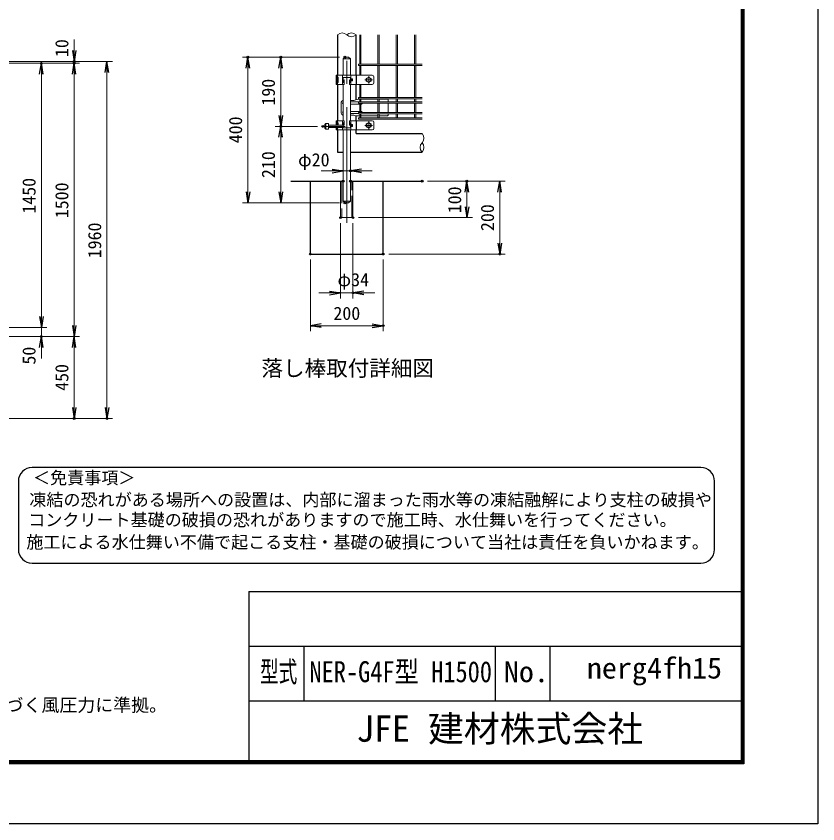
# Model space of a CAD drawing. Units: millimetres, scale not verified, with parts at other scales. Extents: x -6300 to 6300, y -4454 to 4456.
# Drawn here: x 1903 to 6300, y -4454 to -21 of the extents above; entities that cross this region are included whole.
import ezdxf
from ezdxf.enums import TextEntityAlignment as Align

# ---------------------------------------------------------------- set-up
doc = ezdxf.new("R2010")
doc.units = ezdxf.units.MM
doc.header["$LTSCALE"] = 20
doc.header["$PDMODE"] = 32
doc.header["$PDSIZE"] = 10
doc.linetypes.add('DASHED', pattern=[7.5, 6, -1.5])
doc.linetypes.add('USER1', pattern=[50.8, 31.75, -6.35, 6.35, -6.35])
for name, color, linetype, lineweight in [('0-0_D-STR3', 3, 'Continuous', 13), ('0-1_D-BMK', 2, 'USER1', 13), ('0-2_D-STR1', 1, 'Continuous', 25), ('0-3_D-STR4', 7, 'Continuous', 25), ('0-4_D-BGD', 7, 'Continuous', 25), ('0-6_D-STR-DIM', 7, 'Continuous', 13), ('0-8_Defpoints', 8, 'Continuous', 25), ('0-A_D-STR2', 7, 'Continuous', 13), ('0-B_D-TTL-TXT', 7, 'Continuous', 25), ('0-C_D-TTL', 7, 'Continuous', 25)]:
    doc.layers.add(name, color=color, linetype=linetype, lineweight=lineweight)
doc.layers.add('0-7_0', color=7, linetype='Continuous')
doc.styles.add('ＭＳ ゴシック', font='')
doc.styles.get('ＭＳ ゴシック').set_extended_font_data('MS Gothic')

# ---------------------------------------------------------------- blocks, each defined once
blk = doc.blocks.new('_Open')
at = {"layer": '0-7_0'}
blk.add_line((-20, 3.333), (0, 0), dxfattribs=at)
blk.add_lwpolyline([(-20, -3.333), (0, 0), (-20, 0)], dxfattribs=at)

msp = doc.modelspace()

# ---------------------------------------------------------------- linework, layer by layer
at = {"layer": '0-0_D-STR3'}
for p, q in [((3696.77, -256.12), (3706.77, -246.12)), ((3696.77, -345.41), (3696.77, -256.12)), ((3736.77, -256.12), (3696.77, -256.12)), ((3706.77, -246.12), (3726.77, -246.12)), ((3726.77, -246.12), (3736.77, -256.12)), ((3736.77, -345.41), (3736.77, -256.12)), ((3658.77, -345.41), (3856.77, -345.41)), ((3658.77, -345.41), (3658.77, -395.41)), ((3693.77, -345.41), (3693.77, -395.41)), ((3739.77, -345.41), (3739.77, -395.41)), ((3770.77, -345.41), (3770.77, -395.41)), ((3864.77, -353.41), (3864.77, -387.41)), ((3658.77, -395.41), (3701.77, -395.41)), ((3693.77, -357.41), (3739.77, -357.41)), ((3695.77, -357.41), (3695.77, -381.91)), ((3696.77, -383.91), (3696.77, -357.41)), ((3696.77, -595.41), (3696.77, -395.41)), ((3700.77, -371.91), (3700.77, -381.91)), ((3701.77, -371.91), (3701.77, -395.41)), ((3731.77, -371.91), (3731.77, -395.41)), ((3731.77, -395.41), (3856.77, -395.41)), ((3732.77, -371.91), (3732.77, -381.91)), ((3736.77, -383.91), (3736.77, -357.41)), ((3736.77, -595.41), (3736.77, -395.41)), ((3737.77, -357.41), (3737.77, -381.91)), ((3743.37, -366.41), (3743.37, -374.41)), ((3747.37, -374.41), (3747.37, -366.41)), ((3696.77, -484.01), (3695.8, -484.01)), ((3755.49, -484.01), (3736.77, -484.01)), ((3778.6, -476.01), (3755.49, -484.01)), ((3787.82, -476.01), (3778.6, -476.01)), ((3887.82, -475.95), (3794.13, -476.01)), ((3932.77, -476.01), (3894.13, -475.95)), ((3932.77, -476.01), (3942.77, -478.01)), ((3942.77, -478.01), (3942.77, -490.61)), ((3685.8, -494.01), (3685.8, -554.01)), ((3780.97, -492.01), (3736.77, -492.01)), ((3787.37, -504.01), (3736.77, -504.01)), ((3794.77, -504.01), (3794.57, -504.01)), ((3942.77, -497.81), (3942.77, -550.21)), ((3696.77, -564.01), (3695.8, -564.01)), ((3787.37, -544.01), (3736.77, -544.01)), ((3780.97, -556.01), (3736.77, -556.01)), ((3755.49, -564.01), (3736.77, -564.01)), ((3765.99, -567.65), (3755.49, -564.01)), ((3765.99, -567.65), (3787.37, -567.65)), ((3794.77, -544.01), (3794.57, -544.01)), ((3794.57, -567.65), (3887.37, -567.59)), ((3894.57, -567.59), (3940.77, -567.65)), ((3942.77, -557.41), (3942.77, -565.65)), ((3596.77, -616.12), (3601.77, -611.12)), ((3596.77, -636.12), (3596.77, -616.12)), ((3601.77, -641.12), (3601.77, -611.12)), ((3616.77, -611.12), (3601.77, -611.12)), ((3616.77, -641.12), (3616.77, -611.12)), ((3696.77, -620.12), (3616.77, -620.12)), ((3658.77, -620.12), (3658.77, -595.41)), ((3658.77, -595.41), (3701.77, -595.41)), ((3693.77, -620.12), (3693.77, -595.41)), ((3695.77, -620.12), (3695.77, -608.91)), ((3696.77, -633.41), (3696.77, -606.91)), ((3700.77, -618.91), (3700.77, -608.91)), ((3701.77, -618.91), (3701.77, -595.41)), ((3731.77, -595.41), (3856.77, -595.41)), ((3731.77, -618.91), (3731.77, -595.41)), ((3732.77, -618.91), (3732.77, -608.91)), ((3736.77, -633.41), (3736.77, -606.91)), ((3737.77, -633.41), (3737.77, -608.91)), ((3739.77, -645.41), (3739.77, -595.41)), ((3743.37, -624.41), (3743.37, -616.41)), ((3747.37, -616.41), (3747.37, -624.41)), ((3770.77, -645.41), (3770.77, -595.41)), ((3864.77, -637.41), (3864.77, -603.41)), ((3601.77, -641.12), (3596.77, -636.12)), ((3616.77, -641.12), (3601.77, -641.12)), ((3696.77, -632.12), (3616.77, -632.12)), ((3658.77, -645.41), (3658.77, -632.12)), ((3658.77, -645.41), (3856.77, -645.41)), ((3693.77, -645.41), (3693.77, -632.12)), ((3693.77, -633.41), (3739.77, -633.41)), ((3695.77, -633.41), (3695.77, -632.12)), ((3696.77, -1036.12), (3696.77, -645.41)), ((3736.77, -1036.12), (3736.77, -645.41)), ((3682.77, -927.01), (3682.77, -1127.01)), ((3750.77, -1127.01), (3750.77, -927.01)), ((3696.77, -1036.12), (3706.77, -1046.12)), ((3736.77, -1036.12), (3696.77, -1036.12)), ((3682.77, -1127.01), (3750.77, -1127.01))]:
    msp.add_line(p, q, dxfattribs=at)
at = {"layer": '0-0_D-STR3', "linetype": 'DASHED'}
for p, q in [((3661.97, -345.41), (3661.97, -395.41)), ((3665.97, -345.41), (3665.97, -395.41)), ((3767.57, -345.41), (3767.57, -395.41)), ((3661.97, -363.41), (3665.97, -363.41)), ((3661.97, -377.41), (3665.97, -377.41)), ((3665.97, -356.41), (3669.97, -356.41)), ((3665.97, -384.41), (3669.97, -384.41)), ((3669.97, -356.41), (3669.97, -384.41)), ((3661.97, -620.12), (3661.97, -595.41)), ((3661.97, -613.41), (3665.97, -613.41)), ((3665.97, -620.12), (3665.97, -595.41)), ((3665.97, -606.41), (3669.97, -606.41)), ((3669.97, -620.12), (3669.97, -606.41)), ((3767.57, -645.41), (3767.57, -595.41)), ((3661.97, -645.41), (3661.97, -632.12)), ((3665.97, -645.41), (3665.97, -632.12)), ((3665.97, -634.41), (3669.97, -634.41)), ((3669.97, -634.41), (3669.97, -632.12)), ((3689.17, -927.01), (3689.17, -1127.01)), ((3744.37, -1127.01), (3744.37, -927.01))]:
    msp.add_line(p, q, dxfattribs=at)
at = {"layer": '0-0_D-STR3'}
for points in [[(3849.77, -362.91), (3836.77, -355.4), (3823.77, -362.91), (3823.77, -377.92), (3836.77, -385.42), (3849.77, -377.92)], [(3849.77, -612.91), (3836.77, -605.4), (3823.77, -612.91), (3823.77, -627.92), (3836.77, -635.42), (3849.77, -627.92)]]:
    msp.add_lwpolyline(points, close=True, dxfattribs=at)
msp.add_lwpolyline([(3706.77, -1046.12), (3726.77, -1046.12), (3736.77, -1036.12)], dxfattribs=at)
for centre in [(3836.77, -370.41), (3836.77, -620.41)]:
    msp.add_circle(centre, 12.5, dxfattribs=at)
for centre, radius, start, end in [((3856.77, -353.41), 8, 0, 90), ((3697.27, -381.91), 3.5, 180, 0), ((3698.27, -381.91), 2.5, 180, 0), ((3701.27, -371.91), 0.5, 0, 180), ((3732.27, -371.91), 0.5, 0, 180), ((3735.27, -381.91), 2.5, 180, 0), ((3736.27, -381.91), 3.5, 180, 0), ((3745.37, -366.41), 2, 0, 180), ((3745.37, -374.41), 2, 180, 0), ((3830.77, -370.41), 9, 141.05756, 218.94244), ((3842.77, -370.41), 9, 321.05756, 38.94244), ((3856.77, -387.41), 8, 270, 0), ((3695.8, -494.01), 10, 90, 180), ((3699.95, -498.01), 6, 121.98985, 238.01015), ((3794.77, -498.01), 6, 270, 1.91021), ((3695.8, -554.01), 10, 180, 270), ((3699.95, -550.01), 6, 121.98985, 238.01015), ((3794.77, -550.01), 6, 358.08979, 90), ((3940.77, -565.65), 2, 270, 0), ((3697.27, -608.91), 3.5, 0, 180), ((3698.27, -608.91), 2.5, 0, 180), ((3701.27, -618.91), 0.5, 180, 0), ((3732.27, -618.91), 0.5, 180, 0), ((3736.27, -608.91), 3.5, 0, 180), ((3735.27, -608.91), 2.5, 0, 180), ((3745.37, -616.41), 2, 0, 180), ((3830.77, -620.41), 9, 141.05756, 218.94244), ((3842.77, -620.41), 9, 321.05756, 38.94244), ((3856.77, -603.41), 8, 0, 90), ((3745.37, -624.41), 2, 180, 0), ((3856.77, -637.41), 8, 270, 0)]:
    msp.add_arc(centre, radius, start, end, dxfattribs=at)
at = {"layer": '0-1_D-BMK'}
for p, q in [((3716.77, -1154.85), (3716.77, -180.42)), ((3836.77, -391.04), (3836.77, -349.79)), ((3857.4, -370.41), (3816.15, -370.41)), ((3857.4, -620.41), (3816.15, -620.41)), ((3836.77, -641.04), (3836.77, -599.79)), ((3585.75, -626.12), (3707.8, -626.12))]:
    msp.add_line(p, q, dxfattribs=at)
at = {"layer": '0-2_D-STR1'}
for p, q in [((3665.97, -123.51), (3665.97, -345.41)), ((3767.57, -345.41), (3767.57, -123.51)), ((3665.97, -395.41), (3665.97, -595.41)), ((3767.57, -479.83), (3767.57, -395.41)), ((3767.57, -595.41), (3767.57, -567.65)), ((3665.97, -645.41), (3665.97, -767.01)), ((3767.57, -665.41), (3767.57, -645.41)), ((3767.57, -665.41), (4129.72, -665.41)), ((3665.97, -767.01), (3696.77, -767.01)), ((3736.77, -767.01), (4129.72, -767.01))]:
    msp.add_line(p, q, dxfattribs=at)
at = {"layer": '0-3_D-STR4'}
for p, q in [((3516.77, -1327.01), (3516.77, -927.01)), ((3916.77, -1327.01), (3916.77, -927.01)), ((3516.77, -1327.01), (3916.77, -1327.01))]:
    msp.add_line(p, q, dxfattribs=at)
at = {"layer": '0-4_D-BGD'}
for p, q in [((3410.52, -927.01), (3689.17, -927.01)), ((3744.37, -927.01), (4129.72, -927.01))]:
    msp.add_line(p, q, dxfattribs=at)
at = {"layer": '0-6_D-STR-DIM'}
for p, q in [((2221.44, -209.74), (2221.44, -149.74)), ((3676.77, -246.12), (3144.22, -246.12)), ((3676.77, -246.12), (3324.22, -246.12)), ((767.64, -269.74), (2431.44, -269.74)), ((767.64, -269.74), (2251.44, -269.74)), ((1508.89, -279.74), (2071.44, -279.74)), ((1508.89, -279.74), (2251.44, -279.74)), ((1508.89, -279.74), (2251.44, -279.74)), ((2221.44, -279.74), (2221.44, -269.74)), ((3174.22, -986.12), (3174.22, -306.12)), ((3354.22, -566.12), (3354.22, -306.12)), ((2041.44, -1669.74), (2041.44, -339.74)), ((2221.44, -1719.74), (2221.44, -339.74)), ((2221.44, -339.74), (2221.44, -399.74)), ((2401.44, -329.74), (2401.44, -2169.74)), ((3555.75, -626.12), (3324.22, -626.12)), ((3555.75, -626.12), (3324.22, -626.12)), ((3354.22, -986.12), (3354.22, -686.12)), ((3696.77, -896.35), (3696.77, -840.17)), ((3736.77, -896.35), (3736.77, -840.17)), ((3636.77, -870.17), (3576.77, -870.17)), ((3696.77, -870.17), (3736.77, -870.17)), ((3796.77, -870.17), (3856.77, -870.17)), ((4159.72, -927.01), (4405.85, -927.01)), ((4159.72, -927.01), (4585.85, -927.01)), ((4375.85, -1067.01), (4375.85, -987.01)), ((4555.85, -987.01), (4555.85, -1267.01)), ((3676.77, -1046.12), (3144.22, -1046.12)), ((3676.77, -1046.12), (3324.22, -1046.12)), ((3780.77, -1127.01), (4405.85, -1127.01)), ((3682.77, -1157.01), (3682.77, -1569.96)), ((3750.77, -1157.01), (3750.77, -1569.96)), ((3946.77, -1327.01), (4585.85, -1327.01)), ((3516.77, -1357.01), (3516.77, -1749.96)), ((3916.77, -1357.01), (3916.77, -1749.96)), ((3622.77, -1539.96), (3562.77, -1539.96)), ((3682.77, -1539.96), (3750.77, -1539.96)), ((3810.77, -1539.96), (3870.77, -1539.96)), ((2041.44, -1669.74), (2041.44, -1609.74)), ((3576.77, -1719.96), (3856.77, -1719.96)), ((1508.89, -1729.74), (2071.44, -1729.74)), ((1508.89, -1729.74), (2071.44, -1729.74)), ((2041.44, -1729.74), (2041.44, -1779.74)), ((958.89, -1779.74), (2251.44, -1779.74)), ((958.89, -1779.74), (2251.44, -1779.74)), ((958.89, -1779.74), (2071.44, -1779.74)), ((2041.44, -1839.74), (2041.44, -1899.74)), ((2221.44, -1839.74), (2221.44, -2169.74)), ((766.04, -2229.74), (2251.44, -2229.74)), ((766.04, -2229.74), (2431.44, -2229.74))]:
    msp.add_line(p, q, dxfattribs=at)
for centre, start, end in [((3691.37, -149.07), 45.18146, 134.81854), ((3742.17, -149.07), 45.18146, 134.81854), ((3742.17, -97.95), 225.18146, 314.81854), ((4104.16, -690.81), 315.18146, 44.81854), ((4155.28, -741.61), 135.18146, 224.81854), ((4104.16, -741.61), 315.18146, 44.81854)]:
    msp.add_arc(centre, 36.03, start, end, dxfattribs=at)
at = {"layer": '0-8_Defpoints'}
for p in [(2221.44, -269.74), (3174.22, -246.12), (3354.22, -246.12), (3706.77, -246.12), (2041.44, -279.74), (2221.44, -279.74), (3354.22, -626.12), (3585.75, -626.12), (3736.77, -870.17), (3696.77, -926.35), (3736.77, -926.35), (4129.72, -927.01), (4375.85, -927.01), (3706.77, -1046.12), (3682.77, -1127.01), (3750.77, -1127.01), (3750.77, -1127.01), (3516.77, -1327.01), (3916.77, -1327.01), (3916.77, -1327.01), (4555.85, -1327.01), (3750.77, -1539.96), (3916.77, -1719.96), (2041.44, -1779.74), (2221.44, -2229.74), (2401.44, -2229.74)]:
    msp.add_point(p, dxfattribs=at)
at = {"layer": '0-A_D-STR2'}
for p, q in [((3787.37, -123.51), (3787.37, -284.41)), ((3794.57, -123.51), (3794.57, -284.41)), ((3887.37, -123.51), (3887.37, -284.41)), ((3894.57, -123.51), (3894.57, -284.41)), ((3987.37, -123.51), (3987.37, -284.41)), ((3994.57, -123.51), (3994.57, -284.41)), ((4087.37, -123.51), (4087.37, -284.41)), ((4094.57, -123.51), (4094.57, -284.41)), ((4129.72, -291.61), (3780.97, -291.61)), ((3787.37, -345.41), (3787.37, -291.61)), ((3794.57, -345.41), (3794.57, -291.61)), ((3887.37, -466.9), (3887.37, -291.61)), ((3894.57, -466.9), (3894.57, -291.61)), ((3987.37, -466.9), (3987.37, -291.61)), ((3994.57, -466.9), (3994.57, -291.61)), ((4087.37, -466.9), (4087.37, -291.61)), ((4094.57, -466.9), (4094.57, -291.61)), ((3787.37, -466.9), (3787.37, -395.41)), ((3794.57, -466.9), (3794.57, -395.41)), ((4129.72, -466.9), (3780.97, -466.9)), ((3780.97, -466.9), (3780.97, -474.1)), ((4129.72, -474.1), (3780.97, -474.1)), ((3787.37, -490.61), (3787.37, -477.16)), ((3794.57, -490.61), (3794.57, -477.16)), ((3887.37, -490.61), (3887.37, -477.16)), ((3894.57, -490.61), (3894.57, -477.16)), ((3987.37, -490.61), (3987.37, -477.16)), ((3994.57, -490.61), (3994.57, -477.16)), ((4087.37, -490.61), (4087.37, -477.16)), ((4094.57, -490.61), (4094.57, -477.16)), ((4129.72, -490.61), (3780.97, -490.61)), ((3780.97, -490.61), (3780.97, -497.81)), ((4129.72, -497.81), (3780.97, -497.81)), ((3787.37, -550.21), (3787.37, -497.81)), ((3794.57, -550.21), (3794.57, -497.81)), ((3887.37, -550.21), (3887.37, -497.81)), ((3894.57, -550.21), (3894.57, -497.81)), ((3987.37, -550.21), (3987.37, -497.81)), ((3994.57, -550.21), (3994.57, -497.81)), ((4087.37, -550.21), (4087.37, -497.81)), ((4094.57, -550.21), (4094.57, -497.81)), ((4129.72, -550.21), (3780.97, -550.21)), ((3780.97, -550.21), (3780.97, -557.41)), ((4129.72, -557.41), (3780.97, -557.41)), ((3787.37, -576.41), (3787.37, -557.41)), ((3794.57, -576.41), (3794.57, -557.41)), ((3887.37, -576.41), (3887.37, -557.41)), ((3894.57, -576.41), (3894.57, -557.41)), ((3987.37, -576.41), (3987.37, -557.41)), ((3994.57, -576.41), (3994.57, -557.41)), ((4087.37, -576.41), (4087.37, -557.41)), ((4094.57, -576.41), (4094.57, -557.41)), ((4129.72, -580.01), (3780.97, -580.01)), ((3990.97, -580.01), (3780.97, -580.01)), ((3780.97, -580.01), (3780.97, -587.21)), ((4129.72, -587.21), (3780.97, -587.21))]:
    msp.add_line(p, q, dxfattribs=at)
msp.add_lwpolyline([(4129.72, -284.41), (3780.97, -284.41), (3780.97, -291.61)], dxfattribs=at)
for centre, radius, start, end in [((3790.97, -477.75), 3.65, 9.32505, 170.67495), ((3890.97, -477.75), 3.65, 9.32505, 170.67495), ((3990.97, -477.75), 3.65, 9.32505, 170.67495), ((4090.97, -477.75), 3.65, 9.32505, 170.67495), ((3790.97, -576.41), 3.6, 180, 0), ((3890.97, -576.41), 3.6, 180, 0), ((3990.97, -576.41), 3.6, 180, 0), ((4090.97, -576.41), 3.6, 180, 0)]:
    msp.add_arc(centre, radius, start, end, dxfattribs=at)
at = {"layer": '0-B_D-TTL-TXT', "color": 2}
for p, q in [((5658.56, -2498.62), (1990.24, -2498.62)), ((1915.24, -2573.62), (1915.24, -2948.62)), ((5733.56, -2948.62), (5733.56, -2573.62)), ((1990.24, -3023.62), (5658.56, -3023.62))]:
    msp.add_line(p, q, dxfattribs=at)
for centre, start, end in [((1990.24, -2573.62), 90, 180), ((5658.56, -2573.62), 0, 90), ((1990.24, -2948.62), 180, 270), ((5658.56, -2948.62), 270, 0)]:
    msp.add_arc(centre, 75, start, end, dxfattribs=at)
at = {"layer": '0-C_D-TTL'}
for p, q in [((3180.27, -3179.22), (3180.27, -4109.22)), ((3180.27, -3179.22), (5880.27, -3179.22)), ((3180.27, -3479.22), (5880.27, -3479.22)), ((3480.27, -3479.22), (3480.27, -3779.22)), ((4530.27, -3479.22), (4530.27, -3779.22)), ((4830.27, -3479.22), (4830.27, -3779.22)), ((3180.27, -3779.22), (5880.27, -3779.22))]:
    msp.add_line(p, q, dxfattribs=at)
at = {"layer": '0-C_D-TTL', "color": 2}
msp.add_lwpolyline([(-6299.73, 4455.78), (6300.27, 4455.78), (6300.27, -4454.22), (-6299.73, -4454.22)], close=True, dxfattribs=at)
at = {"layer": '0-C_D-TTL'}
for points in [[(-5894.73, 4125.78), (5895.27, 4125.78), (5895.27, -4124.22), (-5894.73, -4124.22)], [(-5890.98, 4122.03), (5891.52, 4122.03), (5891.52, -4120.47), (-5890.98, -4120.47)], [(-5887.23, 4118.28), (5887.77, 4118.28), (5887.77, -4116.72), (-5887.23, -4116.72)], [(-5883.48, 4114.53), (5884.02, 4114.53), (5884.02, -4112.97), (-5883.48, -4112.97)], [(-5879.73, 4110.78), (5880.27, 4110.78), (5880.27, -4109.22), (-5879.73, -4109.22)]]:
    msp.add_lwpolyline(points, close=True, dxfattribs=at)

# ---------------------------------------------------------------- block references
at = {"layer": '0-6_D-STR-DIM', "xscale": 3, "yscale": 3}
for p, rotation in [((2221.44, -269.74), 270), ((3174.22, -246.12), 90), ((3354.22, -246.12), 90), ((2041.44, -279.74), 90), ((2221.44, -279.74), 90), ((2221.44, -279.74), 90), ((2401.44, -269.74), 90), ((3354.22, -626.12), 270), ((3354.22, -626.12), 90), ((3736.77, -870.17), 180), ((4375.85, -927.01), 90), ((4555.85, -927.01), 90), ((3174.22, -1046.12), 270), ((3354.22, -1046.12), 270), ((4375.85, -1127.01), 270), ((4555.85, -1327.01), 270), ((3750.77, -1539.96), 180), ((2041.44, -1729.74), 270), ((2041.44, -1729.74), 270), ((2221.44, -1779.74), 270), ((3516.77, -1719.96), 180), ((2041.44, -1779.74), 90), ((2221.44, -1779.74), 90), ((2221.44, -2229.74), 270), ((2401.44, -2229.74), 270)]:
    msp.add_blockref('_Open', p, dxfattribs=dict(at, rotation=rotation))
for p in [(3696.77, -870.17), (3682.77, -1539.96), (3916.77, -1719.96)]:
    msp.add_blockref('_Open', p, dxfattribs=at)

# ---------------------------------------------------------------- texts
at = {"layer": '0-6_D-STR-DIM', "style": 'ＭＳ ゴシック'}
for s, p in [('10', (2211.31, -245.57)), ('190', (3344.09, -512.1)), ('400', (3164.09, -718.87)), ('210', (3344.09, -909.62)), ('1450', (2031.31, -1105.09)), ('1500', (2211.31, -1130.09)), ('100', (4365.73, -1102.99)), ('200', (4545.73, -1200.51)), ('1960', (2391.31, -1350.09)), ('50', (2031.31, -1933.54)), ('450', (2211.31, -2077.49))]:
    msp.add_text(s, height=72.14, rotation=90, dxfattribs=at).set_placement(p, align=Align.BOTTOM_LEFT)
for s, p in [('φ20', (3449.6, -867.12)), ('φ34', (3665.92, -1525.06)), ('200', (3643.27, -1709.83))]:
    msp.add_text(s, height=72.14, dxfattribs=at).set_placement(p, align=Align.BOTTOM_LEFT)
at = {"layer": '0-B_D-TTL-TXT', "style": 'ＭＳ ゴシック'}
for s, height, p in [('落し棒取付詳細図', 86.66, (3248.96, -2022.86)), ('＜免責事項＞ \u3000\u3000', 68.62, (1995.79, -2609.88)), ('凍結の恐れがある場所への設置は、内部に溜まった雨水等の凍結融解により支柱の破損や', 68.62, (1975.51, -2730.63)), ('コンクリート基礎の破損の恐れがありますので施工時、水仕舞いを行ってください。', 68.62, (1969.34, -2840.76)), ('施工による水仕舞い不備で起こる支柱・基礎の破損について当社は責任を負いかねます。 ', 68.62, (1958.85, -2963)), ('（設計条件）風荷重：昭和57年改正 建築基準法・同施行令に基づく風圧力に準拠。', 72.14, (-958.85, -3859.63)), ('JFE 建材株式会社', 144.3, (3768.84, -4046.98))]:
    msp.add_text(s, height=height, dxfattribs=at).set_placement(p, align=Align.BOTTOM_LEFT)
for s, width, p in [('型式', 0.65, (3240.67, -3711.43)), ('NER-G4F型 H1500', 0.85, (3511.9, -3711.43)), ('nerg4fh15', 1.05, (5033.27, -3691.43)), ('No.', 1.05, (4578.27, -3711.43))]:
    msp.add_text(s, height=115.4, dxfattribs=dict(at, width=width)).set_placement(p, align=Align.BOTTOM_LEFT)

doc.saveas('drawing.dxf')
